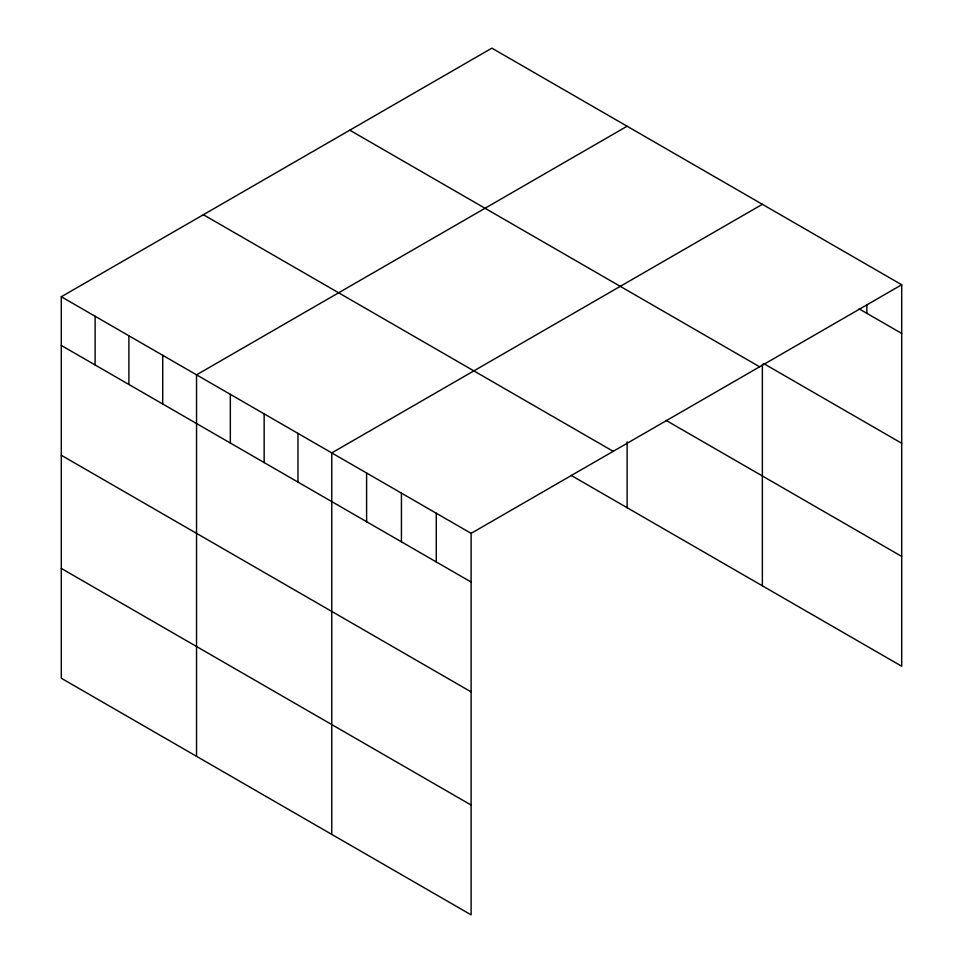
<?xml version="1.0" encoding="UTF-8"?>
<svg xmlns="http://www.w3.org/2000/svg" width="963" height="963" viewBox="0 0 963 963"><rect width="100%" height="100%" fill="white"/><g stroke="black" fill="none" stroke-linecap="round" stroke-linejoin="round"><path stroke-width="1.44" d="M901.705 284.759L471.112 533.358L471.112 914.85L61.295 678.241L61.295 296.748L491.888 48.15L901.705 284.759L901.705 666.252L571.215 475.433M627.13 126.225L196.536 374.836L196.536 756.328M762.371 204.312L331.766 452.911L331.766 834.403M859.128 308.87L901.705 333.451M763.659 363.569L901.705 443.269M349.798 130.186L759.614 366.795M666.143 420.422L901.705 556.421M203.386 214.713L613.202 451.322M61.295 296.748L471.112 533.358M61.295 345.44L471.112 582.049M61.295 455.27L471.112 691.879M61.295 568.423L471.112 805.032M866.869 304.477L866.869 313.336M762.371 364.279L762.371 585.805M627.13 441.824L627.13 507.718M436.275 513.243L436.275 561.935M401.439 493.14L401.439 541.832M366.602 473.026L366.602 521.717M297.964 433.398L297.964 482.09M264.151 413.873L264.151 462.565M230.338 394.349L230.338 443.04M162.723 355.311L162.723 404.003M128.91 335.798L128.91 384.49M95.108 316.273L95.108 364.965"/></g></svg>
